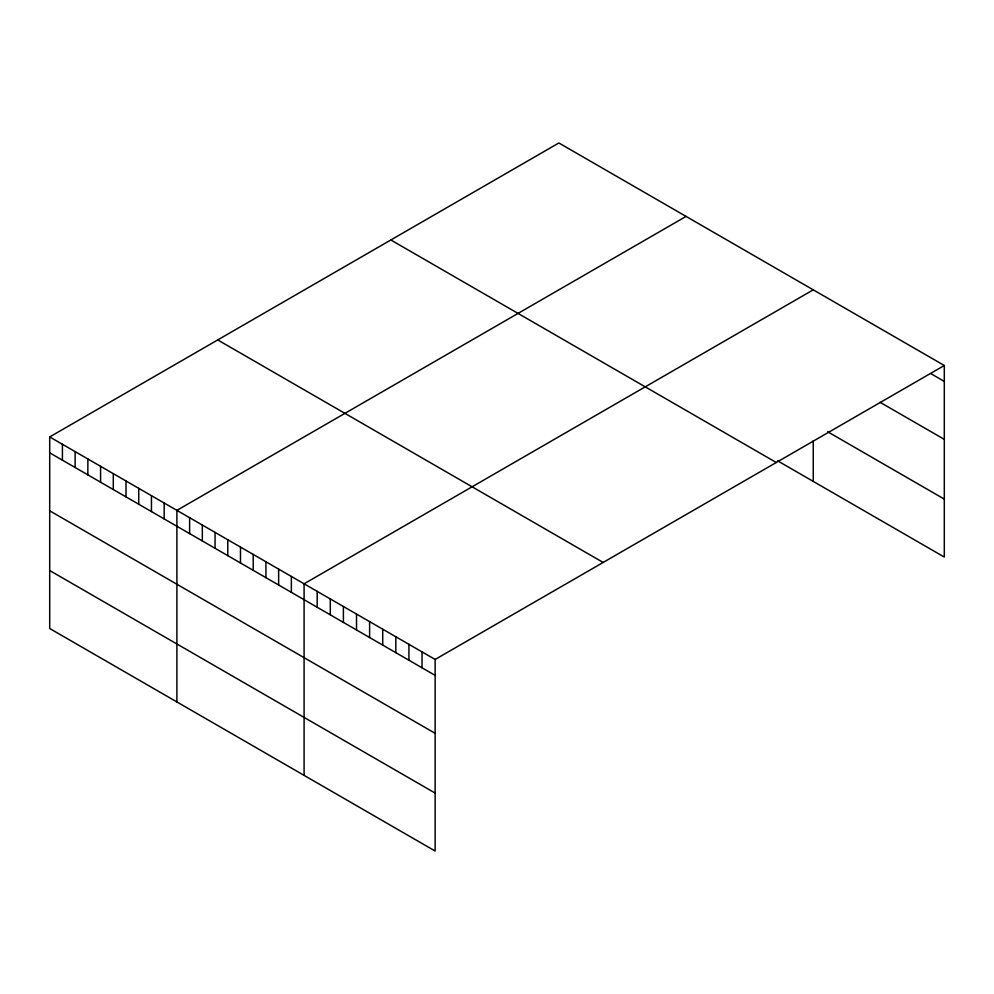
<?xml version="1.0" encoding="UTF-8"?>
<svg xmlns="http://www.w3.org/2000/svg" width="994" height="994" viewBox="0 0 994 994"><rect width="100%" height="100%" fill="white"/><g stroke="black" fill="none" stroke-linecap="round" stroke-linejoin="round"><path stroke-width="1.49" d="M49.7 436.938L435.136 659.457L435.136 851.026L49.7 628.506L49.7 436.938L558.864 142.974L944.3 365.494L944.3 557.062L777.643 460.843M686.059 216.406L176.895 510.369L176.895 701.938M813.254 289.838L304.089 583.801L304.089 775.37M435.136 659.457L944.3 365.494M931.192 373.831L944.3 381.398M880.088 402.297L944.3 439.36M827.667 431.756L944.3 499.1M390.841 239.976L776.277 462.508M217.723 339.923L603.159 562.455M49.7 452.829L435.136 675.361M49.7 510.804L435.136 733.323M49.7 570.531L435.136 793.063M813.254 440.827L813.254 481.407M422.028 651.89L422.028 667.794M408.919 644.336L408.919 660.227M395.823 636.769L395.823 652.66M382.715 629.202L382.715 645.094M369.606 621.635L369.606 637.527M356.511 614.068L356.511 629.96M343.402 606.502L343.402 622.393M330.294 598.935L330.294 614.826M317.185 591.368L317.185 607.259M291.366 576.458L291.366 592.349M278.643 569.115L278.643 585.006M265.932 561.772L265.932 577.663M253.209 554.428L253.209 570.32M240.486 547.085L240.486 562.977M227.775 539.742L227.775 555.634M215.052 532.399L215.052 548.29M202.329 525.056L202.329 540.947M189.618 517.712L189.618 533.604M164.172 503.026L164.172 518.918M151.448 495.683L151.448 511.575M138.738 488.34L138.738 504.231M126.014 480.997L126.014 496.888M113.291 473.653L113.291 489.545M100.58 466.31L100.58 482.202M87.857 458.967L87.857 474.859M75.134 451.624L75.134 467.515M62.423 444.281L62.423 460.172"/></g></svg>
